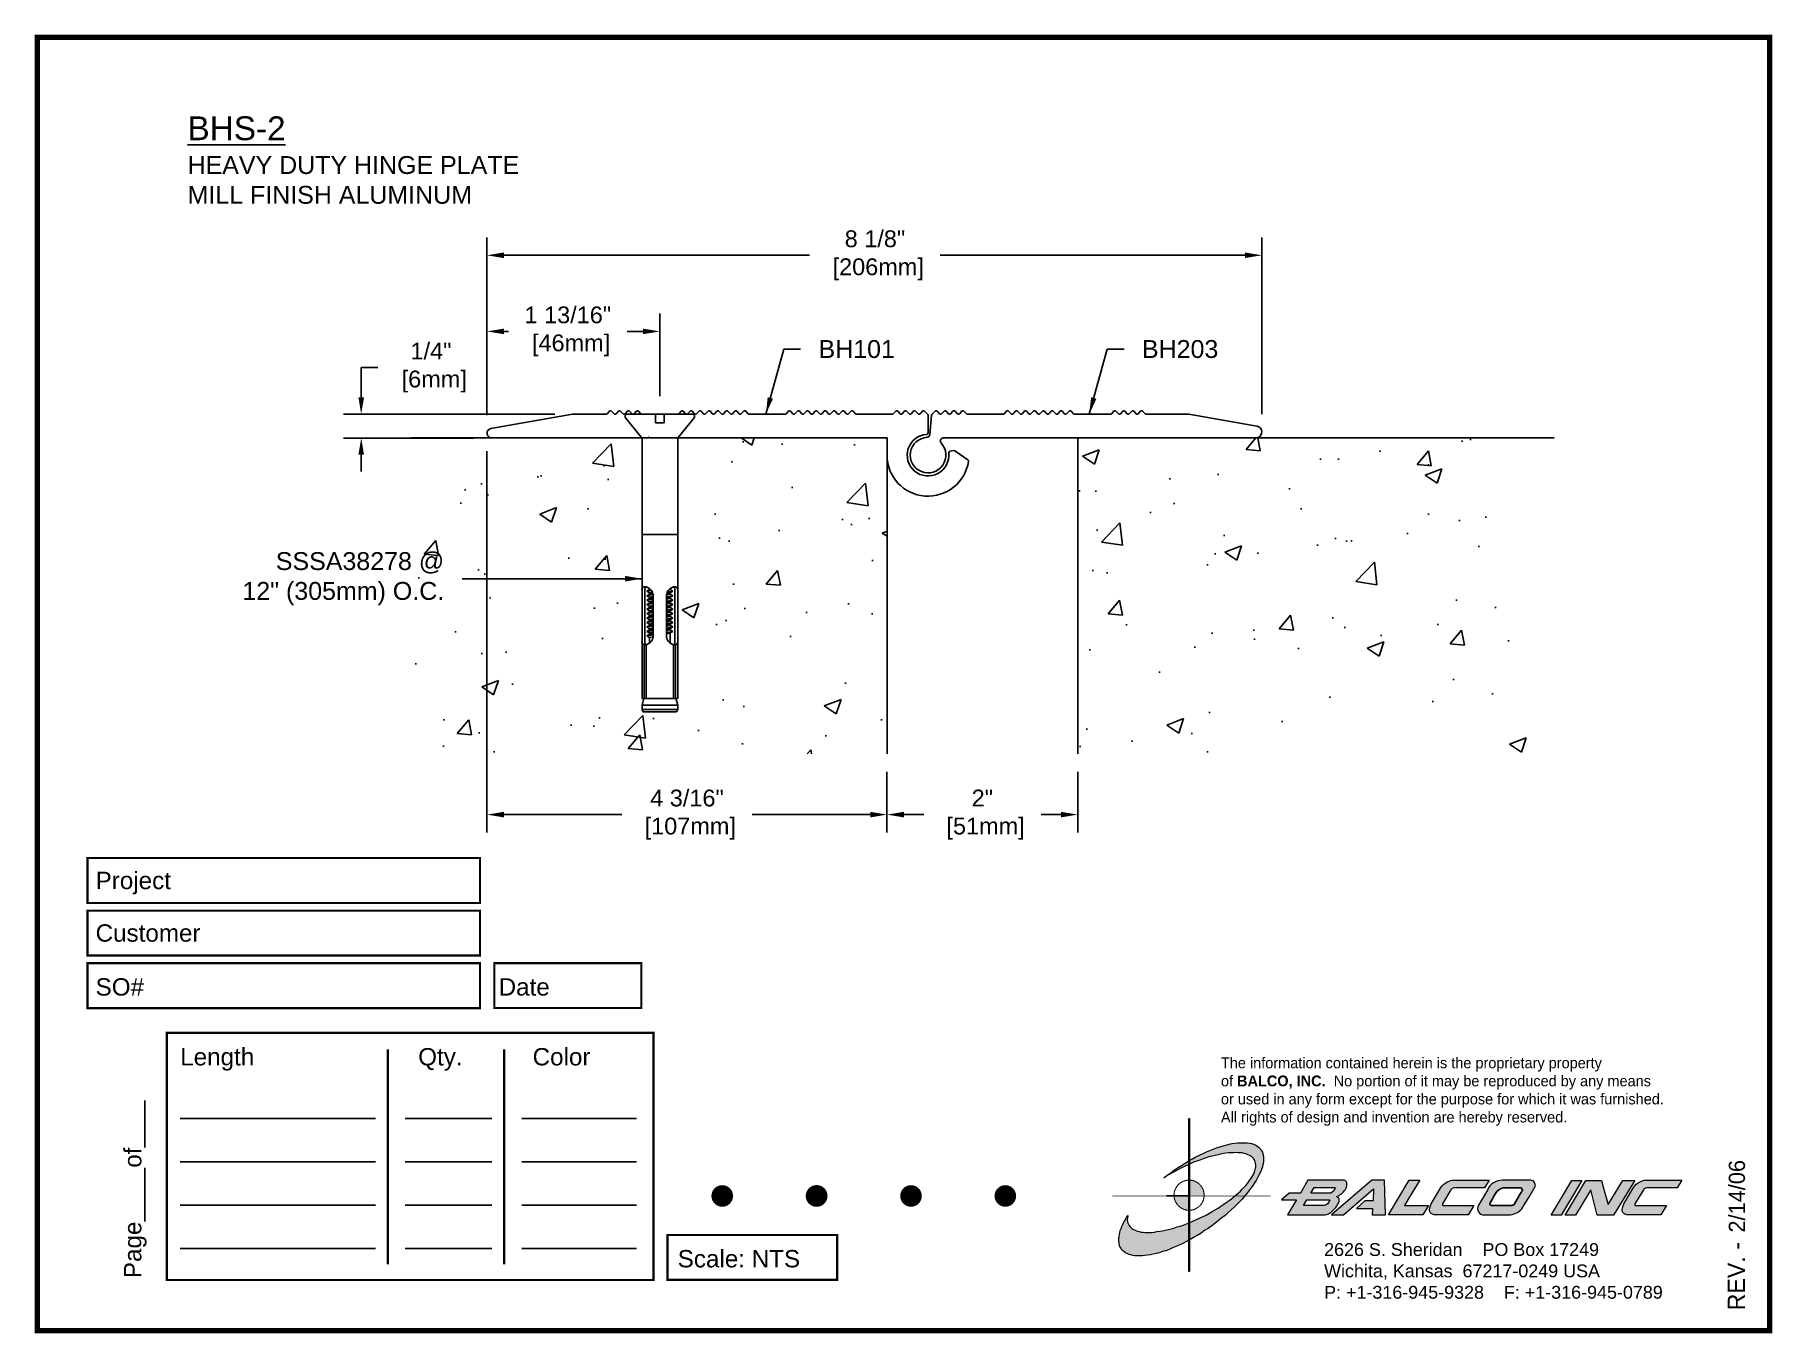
# Paper-space layout 'Layout1' of a CAD drawing. Header units: inches. Extents: x 0 to 10, y 0 to 7.5.
# The model-space entities are those that its viewports show. They can reach past a viewport. Long polylines and large blocks are cut down to what shows.
import ezdxf

# ---------------------------------------------------------------- set-up
doc = ezdxf.new("R2010")
doc.units = ezdxf.units.IN
doc.header["$MEASUREMENT"] = 0
for name, color, linetype in [('Anchors', 4, 'Continuous'), ('Border', 7, 'Continuous'), ('Conditions', 1, 'Continuous'), ('Dimensions', 3, 'Continuous'), ('Metals', 7, 'Continuous'), ('Text', 2, 'Continuous')]:
    doc.layers.add(name, color=color, linetype=linetype)
doc.styles.add('ARIAL', font='arial.ttf')
doc.styles.add('Copyright', font='ERASDEMI.TTF')
doc.dimstyles.new('ARIAL', dxfattribs={"dimscale": 1.5, "dimtxt": 0.1175, "dimasz": 0.1175, "dimexe": 0.125, "dimexo": 0.125, "dimgap": 0.125, "dimtad": 0, "dimtih": 1, "dimtoh": 1, "dimdec": 4, "dimzin": 0, "dimdsep": 46, "dimlunit": 4, "dimtxsty": 'ARIAL', "dimcen": 0.09, "dimadec": 0, "dimazin": 0, "dimtfac": 1, "dimtdec": 4, "dimtofl": 0, "dimtmove": 0, "dimatfit": 3, "dimfxl": 0, "dimfrac": 2, "dimtolj": 1, "dimtzin": 0, "dimarcsym": 0})

# ---------------------------------------------------------------- blocks, each defined once
blk = doc.blocks.new('ACADlogo')
h = blk.add_hatch(color=256)
h.paths.add_polyline_path([(-3.346, 1.223), (-3.351, 1.223), (-3.351, 0.979), (-3.346, 0.982)])
h.paths.add_polyline_path([(-3.346, 0.961), (-3.351, 0.959), (-3.351, 0.868), (-3.346, 0.868)])
h.paths.add_polyline_path([(-3.346, 0.777), (-3.351, 0.777), (-3.351, 0.699), (-3.351, 0.695), (-3.35, 0.695), (-3.346, 0.695)])
h.paths.add_polyline_path([(-3.346, 0.864), (-3.346, 0.868), (-3.35, 0.868), (-3.351, 0.868), (-3.351, 0.777), (-3.346, 0.777), (-3.346, 0.778), (-3.348, 0.778)])
h.paths.add_polyline_path([(-3.346, 0.524), (-3.351, 0.521), (-3.351, 0.342), (-3.346, 0.342)])
h.paths.add_polyline_path([(-3.346, 0.695), (-3.351, 0.695), (-3.351, 0.621), (-3.346, 0.623)])
h.paths.add_polyline_path([(-3.346, 0.623), (-3.351, 0.621), (-3.351, 0.521), (-3.346, 0.524)])
h.paths.add_polyline_path([(-3.346, 0.982), (-3.351, 0.979), (-3.351, 0.959), (-3.346, 0.961)])
h = blk.add_hatch(color=175)
h.paths.add_polyline_path([(-3.503, 0.576), (-3.518, 0.573), (-3.534, 0.571), (-3.548, 0.569), (-3.562, 0.567), (-3.576, 0.567), (-3.589, 0.566), (-3.602, 0.567), (-3.614, 0.568), (-3.625, 0.569), (-3.636, 0.572), (-3.646, 0.574), (-3.656, 0.577), (-3.664, 0.581), (-3.673, 0.585), (-3.682, 0.592), (-3.688, 0.598), (-3.694, 0.603), (-3.699, 0.614), (-3.703, 0.622), (-3.705, 0.631), (-3.706, 0.64), (-3.705, 0.648), (-3.705, 0.653), (-3.703, 0.659), (-3.702, 0.665), (-3.71, 0.652), (-3.717, 0.639), (-3.725, 0.626), (-3.731, 0.613), (-3.737, 0.601), (-3.741, 0.589), (-3.746, 0.577), (-3.749, 0.566), (-3.751, 0.555), (-3.753, 0.544), (-3.754, 0.538), (-3.754, 0.533), (-3.755, 0.523), (-3.754, 0.513), (-3.753, 0.508), (-3.75, 0.494), (-3.748, 0.486), (-3.743, 0.477), (-3.74, 0.473), (-3.738, 0.469), (-3.73, 0.461), (-3.723, 0.455), (-3.715, 0.449), (-3.706, 0.445), (-3.695, 0.44), (-3.685, 0.437), (-3.674, 0.434), (-3.661, 0.432), (-3.648, 0.431), (-3.634, 0.431), (-3.62, 0.431), (-3.604, 0.433), (-3.588, 0.435), (-3.572, 0.438), (-3.556, 0.441), (-3.538, 0.445), (-3.52, 0.449), (-3.503, 0.456), (-3.483, 0.461), (-3.464, 0.469), (-3.445, 0.477), (-3.426, 0.485), (-3.406, 0.494), (-3.385, 0.503), (-3.364, 0.514), (-3.351, 0.521), (-3.351, 0.621), (-3.364, 0.616), (-3.382, 0.609), (-3.4, 0.603), (-3.418, 0.598), (-3.436, 0.592), (-3.453, 0.587), (-3.47, 0.583), (-3.486, 0.579)])
h.paths.add_polyline_path([(-3.215, 0.687), (-3.251, 0.667), (-3.289, 0.649), (-3.327, 0.631), (-3.346, 0.623), (-3.346, 0.524), (-3.343, 0.525), (-3.323, 0.537), (-3.302, 0.549), (-3.28, 0.563), (-3.259, 0.577), (-3.238, 0.59), (-3.218, 0.605), (-3.198, 0.62), (-3.179, 0.635), (-3.16, 0.65), (-3.141, 0.665), (-3.123, 0.681), (-3.106, 0.696), (-3.089, 0.712), (-3.074, 0.727), (-3.058, 0.743), (-3.043, 0.759), (-3.028, 0.777), (-3.085, 0.777), (-3.091, 0.772), (-3.105, 0.761), (-3.118, 0.75), (-3.134, 0.739), (-3.149, 0.729), (-3.165, 0.718), (-3.182, 0.707), (-3.198, 0.697)])
h.paths.add_polyline_path([(-2.921, 1.009), (-2.922, 1.015), (-2.924, 1.02), (-2.926, 1.029), (-2.931, 1.038), (-2.934, 1.043), (-2.936, 1.047), (-2.94, 1.05), (-2.943, 1.054), (-2.951, 1.06), (-2.959, 1.066), (-2.968, 1.071), (-2.978, 1.075), (-2.989, 1.079), (-3, 1.081), (-3.013, 1.083), (-3.026, 1.084), (-3.04, 1.084), (-3.054, 1.084), (-3.07, 1.083), (-3.085, 1.081), (-3.102, 1.079), (-3.118, 1.075), (-3.136, 1.07), (-3.153, 1.066), (-3.171, 1.06), (-3.191, 1.054), (-3.21, 1.047), (-3.229, 1.039), (-3.248, 1.031), (-3.268, 1.022), (-3.289, 1.012), (-3.31, 1.002), (-3.33, 0.991), (-3.346, 0.982), (-3.346, 0.961), (-3.323, 0.971), (-3.305, 0.978), (-3.287, 0.984), (-3.268, 0.991), (-3.251, 0.996), (-3.234, 1.002), (-3.216, 1.007), (-3.199, 1.011), (-3.182, 1.015), (-3.167, 1.018), (-3.15, 1.021), (-3.136, 1.023), (-3.121, 1.025), (-3.107, 1.026), (-3.093, 1.026), (-3.079, 1.027), (-3.067, 1.026), (-3.054, 1.026), (-3.043, 1.025), (-3.032, 1.022), (-3.022, 1.02), (-3.013, 1.016), (-3, 1.011), (-2.989, 1.005), (-2.979, 0.996), (-2.97, 0.983), (-2.965, 0.968), (-2.964, 0.957), (-2.964, 0.949), (-2.964, 0.944), (-2.967, 0.93), (-2.969, 0.921), (-2.973, 0.911), (-2.978, 0.901), (-2.983, 0.891), (-2.989, 0.881), (-2.996, 0.871), (-3.004, 0.86), (-3.012, 0.849), (-3.021, 0.838), (-3.032, 0.827), (-3.042, 0.816), (-3.053, 0.805), (-3.065, 0.794), (-3.077, 0.783), (-3.085, 0.777), (-3.028, 0.777), (-3.016, 0.791), (-3.004, 0.806), (-2.992, 0.822), (-2.981, 0.837), (-2.971, 0.852), (-2.962, 0.866), (-2.954, 0.882), (-2.946, 0.896), (-2.939, 0.91), (-2.934, 0.924), (-2.929, 0.938), (-2.926, 0.944), (-2.925, 0.951), (-2.922, 0.963), (-2.92, 0.975), (-2.92, 0.982), (-2.919, 0.987), (-2.92, 0.999), (-2.92, 1.005)])
h.paths.add_polyline_path([(-3.372, 0.966), (-3.393, 0.953), (-3.415, 0.94), (-3.435, 0.925), (-3.455, 0.911), (-3.475, 0.897), (-3.494, 0.882), (-3.468, 0.898), (-3.439, 0.915), (-3.41, 0.93), (-3.396, 0.938), (-3.38, 0.945), (-3.351, 0.959), (-3.351, 0.979)])
h = blk.add_hatch(color=256)
h.paths.add_polyline_path([(-3.268, 0.814), (-3.27, 0.819), (-3.273, 0.824), (-3.276, 0.828), (-3.279, 0.833), (-3.282, 0.837), (-3.286, 0.841), (-3.29, 0.845), (-3.294, 0.849), (-3.298, 0.852), (-3.303, 0.855), (-3.308, 0.858), (-3.313, 0.86), (-3.318, 0.863), (-3.323, 0.864), (-3.328, 0.866), (-3.334, 0.867), (-3.339, 0.868), (-3.345, 0.868), (-3.346, 0.868), (-3.346, 0.777), (-3.335, 0.777), (-3.262, 0.777), (-3.262, 0.781), (-3.262, 0.787), (-3.263, 0.792), (-3.264, 0.798), (-3.265, 0.803), (-3.266, 0.808)])
h.paths.add_polyline_path([(-3.351, 0.777), (-3.436, 0.777), (-3.435, 0.773), (-3.435, 0.768), (-3.434, 0.762), (-3.432, 0.757), (-3.431, 0.752), (-3.428, 0.747), (-3.426, 0.742), (-3.423, 0.737), (-3.42, 0.732), (-3.417, 0.728), (-3.414, 0.723), (-3.41, 0.719), (-3.406, 0.716), (-3.401, 0.712), (-3.397, 0.709), (-3.392, 0.706), (-3.387, 0.704), (-3.382, 0.701), (-3.377, 0.699), (-3.372, 0.698), (-3.367, 0.696), (-3.361, 0.695), (-3.356, 0.695), (-3.351, 0.695)])
h.paths.add_polyline_path([(-3.346, 0.868), (-3.35, 0.868), (-3.351, 0.868), (-3.351, 0.777), (-3.346, 0.777)])
h = blk.add_hatch(color=256)
h.paths.add_polyline_path([(-2.438, 0.844, 0.412988), (-2.461, 0.869), (-2.663, 0.869), (-2.707, 0.794), (-2.771, 0.794), (-2.815, 0.755), (-2.73, 0.755), (-2.781, 0.668), (-2.563, 0.668, 0.107996), (-2.538, 0.677, 0.108939), (-2.494, 0.724, 0.080345), (-2.483, 0.745, 0.419497), (-2.499, 0.773, 0.149928), (-2.447, 0.815, 0.134283)])
h.paths.add_polyline_path([(-2.507, 0.821, -0.209012), (-2.532, 0.794), (-2.538, 0.794), (-2.646, 0.794), (-2.627, 0.825), (-2.51, 0.825, -0.56619)], flags=16)
h.paths.add_polyline_path([(-2.538, 0.75, -0.241309), (-2.569, 0.722), (-2.688, 0.722), (-2.669, 0.755), (-2.541, 0.755, -0.56619)], flags=16)
for points in [[(-2.285, 0.819), (-2.287, 0.748), (-2.335, 0.748), (-2.383, 0.705), (-2.29, 0.705), (-2.292, 0.668), (-2.215, 0.668), (-2.221, 0.869), (-2.295, 0.869), (-2.527, 0.668), (-2.458, 0.668)], [(-2.018, 0.869), (-2.079, 0.869), (-2.198, 0.668), (-2, 0.668), (-1.968, 0.722), (-2.107, 0.722), (-2.085, 0.759), (-2.064, 0.794)], [(-1.617, 0.869), (-1.807, 0.869, 0.270182), (-1.896, 0.825), (-1.946, 0.742, 0.109019), (-1.961, 0.695, 0.340665), (-1.945, 0.672, 0.129907), (-1.923, 0.668), (-1.738, 0.668), (-1.706, 0.722), (-1.878, 0.722), (-1.882, 0.722, -0.601242), (-1.887, 0.731), (-1.838, 0.813, -0.253048), (-1.821, 0.823), (-1.645, 0.823)], [(-1.083, 0.867), (-1.14, 0.867), (-1.261, 0.667), (-1.26, 0.667), (-1.202, 0.667)], [(-0.96, 0.83), (-0.969, 0.867), (-1.061, 0.867), (-1.179, 0.667), (-1.12, 0.667), (-1.031, 0.812), (-0.995, 0.667), (-0.9, 0.667), (-0.778, 0.867), (-0.846, 0.867), (-0.931, 0.727), (-0.951, 0.795)], [(-0.507, 0.869), (-0.697, 0.869, 0.270182), (-0.786, 0.825), (-0.836, 0.742, 0.109019), (-0.85, 0.695, 0.340665), (-0.835, 0.672, 0.129907), (-0.812, 0.668), (-0.628, 0.668), (-0.595, 0.722), (-0.768, 0.722), (-0.772, 0.722, -0.601242), (-0.777, 0.731), (-0.728, 0.813, -0.253048), (-0.71, 0.823), (-0.534, 0.823)], [(-3.346, 0.623), (-3.351, 0.621), (-3.351, 0.521), (-3.346, 0.524)]]:
    blk.add_hatch(color=256).paths.add_polyline_path(points)
h = blk.add_hatch(color=256)
h.paths.add_polyline_path([(-1.377, 0.868), (-1.383, 0.868), (-1.383, 0.868), (-1.44, 0.868), (-1.492, 0.868), (-1.541, 0.868, 0.297712), (-1.628, 0.811), (-1.68, 0.723, 0.585116), (-1.646, 0.668), (-1.506, 0.668, 0.210586), (-1.429, 0.703), (-1.415, 0.726), (-1.389, 0.769), (-1.352, 0.831, 0.4352)])
h.paths.add_polyline_path([(-1.437, 0.823, -0.603783), (-1.428, 0.805), (-1.431, 0.801), (-1.434, 0.796), (-1.438, 0.789), (-1.474, 0.728, -0.229001), (-1.489, 0.722), (-1.494, 0.722), (-1.501, 0.722), (-1.597, 0.722), (-1.604, 0.722, -0.492401), (-1.613, 0.734), (-1.601, 0.757), (-1.591, 0.775), (-1.582, 0.791, -0.238368), (-1.535, 0.823)], flags=16)
for q in [(-3.48, 0.777), (-3.351, 0.642)]:
    blk.add_line((-3.351, 0.777), q)
at = {"color": 7, "lineweight": 0}
for points in [[(-3.351, 1.223), (-3.346, 1.223), (-3.346, 0.342), (-3.351, 0.342), (-3.351, 1.223)], [(-2.292, 0.668), (-2.215, 0.668), (-2.221, 0.869), (-2.295, 0.869), (-2.527, 0.668), (-2.458, 0.668), (-2.285, 0.819), (-2.287, 0.748), (-2.286, 0.748), (-2.335, 0.748), (-2.383, 0.705), (-2.29, 0.705), (-2.292, 0.668), (-2.292, 0.668)], [(-2.198, 0.668), (-2.079, 0.869), (-2.018, 0.869), (-2.064, 0.794), (-2.085, 0.759), (-2.107, 0.722), (-1.968, 0.722), (-2, 0.668), (-2.198, 0.668), (-2.198, 0.668)], [(-1.383, 0.868), (-1.383, 0.868)], [(-1.261, 0.667), (-1.14, 0.867), (-1.083, 0.867), (-1.202, 0.667), (-1.26, 0.667), (-1.261, 0.667), (-1.261, 0.667)], [(-0.9, 0.667), (-0.995, 0.667), (-1.031, 0.812), (-1.12, 0.667), (-1.179, 0.667), (-1.061, 0.867), (-0.969, 0.867), (-0.96, 0.83), (-0.951, 0.795), (-0.931, 0.727), (-0.846, 0.867), (-0.778, 0.867), (-0.9, 0.667), (-0.9, 0.667)]]:
    blk.add_lwpolyline(points, dxfattribs=at)
at = {"color": 175, "lineweight": 0}
blk.add_lwpolyline([(-2.926, 1.029), (-2.924, 1.02), (-2.922, 1.015), (-2.921, 1.009), (-2.92, 1.005), (-2.92, 0.999), (-2.919, 0.987), (-2.92, 0.982), (-2.92, 0.975), (-2.922, 0.963), (-2.925, 0.951), (-2.926, 0.944), (-2.929, 0.938), (-2.934, 0.924), (-2.939, 0.91), (-2.946, 0.896), (-2.954, 0.882), (-2.962, 0.866), (-2.971, 0.852), (-2.981, 0.837), (-2.992, 0.822), (-3.004, 0.806), (-3.016, 0.791), (-3.03, 0.775), (-3.043, 0.759), (-3.058, 0.743), (-3.074, 0.727), (-3.089, 0.712), (-3.106, 0.696), (-3.123, 0.681), (-3.141, 0.665), (-3.16, 0.65), (-3.179, 0.635), (-3.198, 0.62), (-3.218, 0.605), (-3.238, 0.59), (-3.259, 0.577), (-3.28, 0.563), (-3.302, 0.549), (-3.323, 0.537), (-3.343, 0.525), (-3.364, 0.514), (-3.385, 0.503), (-3.406, 0.494), (-3.426, 0.485), (-3.445, 0.477), (-3.464, 0.469), (-3.483, 0.461), (-3.503, 0.456), (-3.52, 0.449), (-3.538, 0.445), (-3.556, 0.441), (-3.572, 0.438), (-3.588, 0.435), (-3.604, 0.433), (-3.62, 0.431), (-3.634, 0.431), (-3.648, 0.431), (-3.661, 0.432), (-3.674, 0.434), (-3.685, 0.437), (-3.695, 0.44), (-3.706, 0.445), (-3.715, 0.449), (-3.723, 0.455), (-3.73, 0.461), (-3.734, 0.465), (-3.738, 0.469), (-3.74, 0.473), (-3.743, 0.477), (-3.748, 0.486), (-3.75, 0.494), (-3.752, 0.503), (-3.753, 0.508), (-3.754, 0.513), (-3.755, 0.523), (-3.754, 0.533), (-3.754, 0.538), (-3.753, 0.544), (-3.751, 0.555), (-3.749, 0.566), (-3.746, 0.577), (-3.741, 0.589), (-3.737, 0.601), (-3.731, 0.613), (-3.725, 0.626), (-3.717, 0.639), (-3.71, 0.652), (-3.702, 0.665), (-3.703, 0.659), (-3.705, 0.653), (-3.705, 0.648), (-3.706, 0.642), (-3.706, 0.637), (-3.705, 0.631), (-3.704, 0.626), (-3.703, 0.621), (-3.699, 0.614), (-3.695, 0.607), (-3.691, 0.6), (-3.688, 0.598), (-3.685, 0.595), (-3.679, 0.589), (-3.673, 0.585), (-3.664, 0.581), (-3.656, 0.577), (-3.646, 0.574), (-3.636, 0.572), (-3.625, 0.569), (-3.614, 0.568), (-3.602, 0.567), (-3.589, 0.566), (-3.576, 0.567), (-3.562, 0.567), (-3.548, 0.569), (-3.534, 0.571), (-3.518, 0.573), (-3.503, 0.576), (-3.486, 0.579), (-3.47, 0.583), (-3.453, 0.587), (-3.436, 0.592), (-3.418, 0.598), (-3.4, 0.603), (-3.382, 0.609), (-3.364, 0.616), (-3.345, 0.623), (-3.327, 0.631), (-3.289, 0.649), (-3.251, 0.667), (-3.215, 0.687), (-3.198, 0.697), (-3.182, 0.707), (-3.165, 0.718), (-3.149, 0.729), (-3.134, 0.739), (-3.118, 0.75), (-3.105, 0.761), (-3.091, 0.772), (-3.077, 0.783), (-3.065, 0.794), (-3.053, 0.805), (-3.042, 0.816), (-3.032, 0.827), (-3.021, 0.838), (-3.012, 0.849), (-3.004, 0.86), (-2.996, 0.871), (-2.989, 0.881), (-2.983, 0.891), (-2.978, 0.901), (-2.973, 0.911), (-2.969, 0.921), (-2.967, 0.93), (-2.965, 0.94), (-2.964, 0.944), (-2.964, 0.949), (-2.964, 0.957), (-2.965, 0.965), (-2.967, 0.973), (-2.969, 0.981), (-2.973, 0.987), (-2.978, 0.994), (-2.98, 0.996), (-2.983, 0.999), (-2.989, 1.005), (-2.997, 1.009), (-3.004, 1.013), (-3.013, 1.016), (-3.022, 1.02), (-3.032, 1.022), (-3.043, 1.025), (-3.054, 1.026), (-3.067, 1.026), (-3.079, 1.027), (-3.093, 1.026), (-3.107, 1.026), (-3.121, 1.025), (-3.136, 1.023), (-3.15, 1.021), (-3.167, 1.018), (-3.182, 1.015), (-3.199, 1.011), (-3.216, 1.007), (-3.234, 1.002), (-3.251, 0.996), (-3.268, 0.991), (-3.287, 0.984), (-3.305, 0.978), (-3.323, 0.971), (-3.342, 0.962), (-3.38, 0.945), (-3.396, 0.938), (-3.41, 0.93), (-3.439, 0.915), (-3.468, 0.898), (-3.494, 0.882), (-3.475, 0.897), (-3.455, 0.911), (-3.435, 0.925), (-3.415, 0.94), (-3.393, 0.953), (-3.372, 0.966), (-3.351, 0.979), (-3.33, 0.991), (-3.31, 1.002), (-3.289, 1.012), (-3.268, 1.022), (-3.248, 1.031), (-3.229, 1.039), (-3.21, 1.047), (-3.191, 1.054), (-3.171, 1.06), (-3.153, 1.066), (-3.136, 1.07), (-3.118, 1.075), (-3.102, 1.079), (-3.085, 1.081), (-3.07, 1.083), (-3.054, 1.084), (-3.04, 1.084), (-3.026, 1.084), (-3.013, 1.083), (-3, 1.081), (-2.989, 1.079), (-2.978, 1.075), (-2.968, 1.071), (-2.959, 1.066), (-2.951, 1.06), (-2.943, 1.054), (-2.94, 1.05), (-2.936, 1.047), (-2.934, 1.043), (-2.931, 1.038), (-2.926, 1.029), (-2.926, 1.029)], dxfattribs=at)
at = {"color": 7, "lineweight": 0, "const_width": 0.0064}
blk.add_lwpolyline([(-3.262, 0.781), (-3.262, 0.787), (-3.263, 0.792), (-3.264, 0.798), (-3.265, 0.803), (-3.266, 0.808), (-3.268, 0.814), (-3.27, 0.819), (-3.273, 0.824), (-3.276, 0.828), (-3.279, 0.833), (-3.282, 0.837), (-3.286, 0.841), (-3.29, 0.845), (-3.294, 0.849), (-3.298, 0.852), (-3.303, 0.855), (-3.308, 0.858), (-3.313, 0.86), (-3.318, 0.863), (-3.323, 0.864), (-3.328, 0.866), (-3.334, 0.867), (-3.339, 0.868), (-3.345, 0.868), (-3.35, 0.868), (-3.356, 0.868), (-3.361, 0.867), (-3.367, 0.866), (-3.372, 0.865), (-3.377, 0.863), (-3.382, 0.862), (-3.387, 0.859), (-3.392, 0.857), (-3.397, 0.854), (-3.401, 0.851), (-3.406, 0.847), (-3.41, 0.843), (-3.414, 0.839), (-3.417, 0.835), (-3.42, 0.831), (-3.423, 0.826), (-3.426, 0.821), (-3.428, 0.816), (-3.431, 0.811), (-3.432, 0.806), (-3.434, 0.801), (-3.435, 0.795), (-3.435, 0.79), (-3.436, 0.784), (-3.436, 0.779), (-3.435, 0.773), (-3.435, 0.768), (-3.434, 0.762), (-3.432, 0.757), (-3.431, 0.752), (-3.428, 0.747), (-3.426, 0.742), (-3.423, 0.737), (-3.42, 0.732), (-3.417, 0.728), (-3.414, 0.723), (-3.41, 0.719), (-3.406, 0.716), (-3.401, 0.712), (-3.397, 0.709), (-3.392, 0.706), (-3.387, 0.704), (-3.382, 0.701), (-3.377, 0.699), (-3.372, 0.698), (-3.367, 0.696), (-3.361, 0.695), (-3.356, 0.695), (-3.35, 0.695), (-3.345, 0.695), (-3.339, 0.695), (-3.334, 0.696), (-3.328, 0.697), (-3.323, 0.698), (-3.318, 0.7), (-3.313, 0.702), (-3.308, 0.705), (-3.303, 0.708), (-3.298, 0.711), (-3.294, 0.714), (-3.29, 0.718), (-3.286, 0.721), (-3.282, 0.726), (-3.279, 0.73), (-3.276, 0.734), (-3.273, 0.739), (-3.27, 0.744), (-3.268, 0.749), (-3.266, 0.754), (-3.265, 0.76), (-3.264, 0.765), (-3.263, 0.77), (-3.262, 0.776), (-3.262, 0.781)], dxfattribs=at)
at = {"color": 7, "lineweight": 0}
for points in [[(-2.447, 0.815, 0.130368), (-2.438, 0.843, 0.448367), (-2.463, 0.869), (-2.663, 0.869), (-2.707, 0.794), (-2.771, 0.794), (-2.815, 0.755), (-2.73, 0.755), (-2.781, 0.668), (-2.563, 0.668, 0.107996), (-2.538, 0.677, 0.108939), (-2.494, 0.724, 0.077395), (-2.484, 0.744, 0.430878), (-2.499, 0.773, 0.149928)], [(-2.507, 0.821, -0.209012), (-2.532, 0.794), (-2.538, 0.794), (-2.646, 0.794), (-2.627, 0.825), (-2.512, 0.825), (-2.509, 0.825, -0.531288)], [(-1.838, 0.813), (-1.887, 0.731, 0.587385), (-1.882, 0.722), (-1.878, 0.722), (-1.706, 0.722), (-1.738, 0.668), (-1.923, 0.668, -0.129907), (-1.945, 0.672, -0.349839), (-1.961, 0.696, -0.107341), (-1.946, 0.742), (-1.896, 0.825, -0.270182), (-1.807, 0.869), (-1.617, 0.869), (-1.645, 0.823), (-1.821, 0.823, 0.252436)], [(-1.68, 0.723, 0.585116), (-1.646, 0.668), (-1.506, 0.668, 0.210586), (-1.429, 0.703), (-1.415, 0.726), (-1.389, 0.769), (-1.352, 0.831, 0.4352), (-1.377, 0.868), (-1.383, 0.868), (-1.383, 0.868), (-1.44, 0.868), (-1.492, 0.868), (-1.541, 0.868, 0.297712), (-1.628, 0.811)], [(-0.728, 0.813), (-0.777, 0.731, 0.587385), (-0.772, 0.722), (-0.768, 0.722), (-0.595, 0.722), (-0.628, 0.668), (-0.812, 0.668, -0.129907), (-0.835, 0.672, -0.349839), (-0.85, 0.696, -0.107341), (-0.836, 0.742), (-0.786, 0.825, -0.270182), (-0.697, 0.869), (-0.507, 0.869), (-0.534, 0.823), (-0.71, 0.823, 0.252436)], [(-2.569, 0.722), (-2.688, 0.722), (-2.669, 0.755), (-2.543, 0.755), (-2.54, 0.755, -0.531288), (-2.538, 0.75, -0.241309)]]:
    blk.add_lwpolyline(points, format="xyb", close=True, dxfattribs=at)
blk.add_lwpolyline([(-1.437, 0.823), (-1.535, 0.823, 0.238368), (-1.582, 0.791), (-1.591, 0.775), (-1.601, 0.757), (-1.613, 0.734, 0.490298), (-1.604, 0.722), (-1.597, 0.722), (-1.501, 0.722), (-1.494, 0.722), (-1.489, 0.722, 0.229001), (-1.474, 0.728), (-1.438, 0.789), (-1.434, 0.796), (-1.431, 0.801), (-1.428, 0.805, 0.603783)], format="xyb", close=True)
blk.add_lwpolyline([(-2.879, 0.777, 0.00455, 0.00455, 0), (-3.791, 0.777, 0.00183, 0.00183, 0), (-3.791, 0.777, 0.00183, 0.00183, 0)], format="xyseb", dxfattribs=at)
blk = doc.blocks.new('REV')
at = {"style": 'Copyright'}
blk.add_text('REV. -', height=0.1, rotation=90, dxfattribs=at).set_placement((-0.142, 0.117))
at = {"style": 'Copyright', "flags": 4}
blk.add_attdef('REVISIONDATE', (-0.142, 0.566), '', height=0.0938, rotation=90, dxfattribs=at)
blk = doc.blocks.new('BH101')
at = {"linetype": 'Continuous', "flags": 128}
blk.add_lwpolyline([(0.43, 0.239, 0.297518), (0.421, 0.253), (0.394, 0.28, 0.414214), (0.373, 0.28), (0.347, 0.254, -0.414214), (0.326, 0.254), (0.3, 0.28, 0.414214), (0.279, 0.28), (0.253, 0.254, -0.414214), (0.232, 0.254), (0.206, 0.28, 0.414214), (0.185, 0.28), (0.159, 0.254, -0.414214), (0.138, 0.254), (0.112, 0.28, 0.414214), (0.091, 0.28), (0.066, 0.254, -0.198912), (0.055, 0.25), (-0.32, 0.25, -0.198912), (-0.331, 0.254), (-0.356, 0.28, 0.414214), (-0.377, 0.28), (-0.403, 0.254, -0.414214), (-0.424, 0.254), (-0.45, 0.28, 0.414214), (-0.471, 0.28), (-0.497, 0.254, -0.414214), (-0.518, 0.254), (-0.544, 0.28, 0.414214), (-0.565, 0.28), (-0.591, 0.254, -0.414214), (-0.612, 0.254), (-0.638, 0.28, 0.414214), (-0.659, 0.28), (-0.684, 0.254, -0.414214), (-0.706, 0.254), (-0.731, 0.28, 0.414214), (-0.752, 0.28), (-0.778, 0.254, -0.414214), (-0.799, 0.254), (-0.825, 0.28, 0.414214), (-0.846, 0.28), (-0.872, 0.254, -0.414214), (-0.893, 0.254), (-0.919, 0.28, 0.414214), (-0.94, 0.28), (-0.966, 0.254, -0.414214), (-0.987, 0.254), (-1.013, 0.28, 0.414214), (-1.034, 0.28), (-1.059, 0.254, -0.198912), (-1.07, 0.25), (-1.445, 0.25, -0.198912), (-1.456, 0.254), (-1.481, 0.28, 0.414214), (-1.502, 0.28), (-1.528, 0.254, -0.414214), (-1.549, 0.254), (-1.575, 0.28, 0.414214), (-1.596, 0.28), (-1.622, 0.254, -0.414214), (-1.643, 0.254), (-1.669, 0.28, 0.414214), (-1.69, 0.28), (-1.716, 0.254, -0.414214), (-1.737, 0.254), (-1.763, 0.28, 0.414214), (-1.784, 0.28), (-1.809, 0.254, -0.414214), (-1.831, 0.254), (-1.856, 0.28, 0.414214), (-1.877, 0.28), (-1.903, 0.254, -0.414214), (-1.924, 0.254), (-1.95, 0.28, 0.414214), (-1.971, 0.28), (-1.997, 0.254, -0.414214), (-2.018, 0.254), (-2.044, 0.28, 0.414214), (-2.065, 0.28), (-2.091, 0.254, -0.414214), (-2.112, 0.254), (-2.138, 0.28, 0.414214), (-2.159, 0.28), (-2.184, 0.254, -0.198912), (-2.195, 0.25), (-2.57, 0.25, -0.198912), (-2.581, 0.254), (-2.606, 0.28, 0.414214), (-2.627, 0.28), (-2.653, 0.254, -0.414214), (-2.674, 0.254), (-2.7, 0.28, 0.414214), (-2.721, 0.28), (-2.747, 0.254, -0.414214), (-2.768, 0.254), (-2.794, 0.28, 0.414214), (-2.815, 0.28), (-2.841, 0.254, -0.414214), (-2.862, 0.254), (-2.888, 0.28, 0.414214), (-2.909, 0.28), (-2.934, 0.254, -0.198912), (-2.945, 0.25), (-3.297, 0.25, 0.043661), (-3.3, 0.25), (-4.154, 0.099, 0.36397), (-4.195, 0.05, 0.414214), (-4.145, 0), (-2.51, 0), (-2.5, 0.01), (-2.49, 0), (-0.015, 0, -0.414214), (0, -0.015), (0, -0.18, 0.92682), (0.855, -0.245, 0.28533), (0.849, -0.23), (0.712, -0.135, 0.198912), (0.701, -0.132), (0.66, -0.139, 0.395528), (0.647, -0.156, -2.495172), (0.416, 0.038, 0.395528), (0.43, 0.053)], format="xyb", close=True, dxfattribs=at)
blk = doc.blocks.new('BH203')
at = {"linetype": 'Continuous', "flags": 128}
blk.add_lwpolyline([(0.137, 0.128, -0.655592), (0.16, 0.18), (3.437, 0.18, 0.414214), (3.5, 0.243, 0.36397), (3.448, 0.304), (2.734, 0.43), (2.288, 0.43, -0.198912), (2.277, 0.434), (2.251, 0.46, 0.414214), (2.23, 0.46), (2.204, 0.434, -0.414214), (2.183, 0.434), (2.158, 0.46, 0.414214), (2.136, 0.46), (2.111, 0.434, -0.414214), (2.09, 0.434), (2.064, 0.46, 0.414214), (2.043, 0.46), (2.017, 0.434, -0.414214), (1.996, 0.434), (1.97, 0.46, 0.414214), (1.949, 0.46), (1.923, 0.434, -0.198912), (1.913, 0.43), (1.538, 0.43, -0.198912), (1.527, 0.434), (1.501, 0.46, 0.414214), (1.48, 0.46), (1.454, 0.434, -0.414214), (1.433, 0.434), (1.408, 0.46, 0.414214), (1.386, 0.46), (1.361, 0.434, -0.414214), (1.34, 0.434), (1.314, 0.46, 0.414214), (1.293, 0.46), (1.267, 0.434, -0.414214), (1.246, 0.434), (1.22, 0.46, 0.414214), (1.199, 0.46), (1.173, 0.434, -0.414214), (1.152, 0.434), (1.126, 0.46, 0.414214), (1.105, 0.46), (1.079, 0.434, -0.414214), (1.058, 0.434), (1.033, 0.46, 0.414214), (1.011, 0.46), (0.986, 0.434, -0.414214), (0.965, 0.434), (0.939, 0.46, 0.414214), (0.918, 0.46), (0.892, 0.434, -0.414214), (0.871, 0.434), (0.845, 0.46, 0.414214), (0.824, 0.46), (0.798, 0.434, -0.198912), (0.788, 0.43), (0.413, 0.43, -0.198912), (0.402, 0.434), (0.376, 0.46, 0.414214), (0.355, 0.46), (0.329, 0.434, -0.414214), (0.308, 0.434), (0.283, 0.46, 0.414214), (0.261, 0.46), (0.236, 0.434, -0.414214), (0.215, 0.434), (0.189, 0.46, 0.414214), (0.168, 0.46), (0.142, 0.434, -0.414214), (0.121, 0.434), (0.095, 0.46, 0.414214), (0.074, 0.46), (0.046, 0.433, 0.287856), (0.037, 0.42), (0.019, 0.215, -0.373107), (-0.01, 0.187, 4.49563)], format="xyb", close=True, dxfattribs=at)
blk = doc.blocks.new('SSSA38278')
for p, q in [((-0.341, 0), (-0.045, 0)), ((-0.045, 0), (-0.045, -0.09)), ((0.045, 0), (0.341, 0)), ((0.045, 0), (0.045, -0.09)), ((-0.191, -0.246), (-0.36, -0.039)), ((-0.045, -0.09), (0.045, -0.09)), ((0.191, -0.246), (0.36, -0.039)), ((-0.187, -0.256), (-0.187, -2.982)), ((0.188, -0.256), (0.188, -2.982)), ((-0.187, -1.262), (0.188, -1.262)), ((-0.157, -1.843), (-0.157, -2.387)), ((-0.135, -1.857), (-0.108, -1.84)), ((-0.135, -1.857), (-0.089, -1.849)), ((-0.135, -1.857), (-0.108, -1.873)), ((-0.135, -1.904), (-0.108, -1.887)), ((-0.135, -1.904), (-0.071, -1.893)), ((-0.135, -1.904), (-0.108, -1.92)), ((-0.135, -1.951), (-0.108, -1.934)), ((-0.135, -1.951), (-0.07, -1.94)), ((-0.135, -1.951), (-0.108, -1.967)), ((-0.135, -1.998), (-0.108, -1.981)), ((-0.135, -1.998), (-0.07, -1.986)), ((-0.135, -1.998), (-0.108, -2.014)), ((-0.108, -1.83), (-0.108, -1.84)), ((-0.108, -1.84), (-0.098, -1.838)), ((-0.078, -1.867), (-0.108, -1.873)), ((-0.108, -1.873), (-0.108, -1.887)), ((-0.108, -1.887), (-0.073, -1.88)), ((-0.07, -1.912), (-0.108, -1.92)), ((-0.108, -1.92), (-0.108, -1.934)), ((-0.108, -1.934), (-0.07, -1.926)), ((-0.07, -1.959), (-0.108, -1.967)), ((-0.108, -1.967), (-0.108, -1.981)), ((-0.108, -1.981), (-0.07, -1.973)), ((-0.07, -1.896), (-0.07, -2.334)), ((0.071, -1.895), (0.108, -1.887)), ((0.071, -1.896), (0.071, -2.334)), ((0.071, -1.915), (0.135, -1.904)), ((0.071, -1.915), (0.135, -1.904)), ((0.108, -1.92), (0.071, -1.928)), ((0.071, -1.942), (0.108, -1.934)), ((0.071, -1.962), (0.135, -1.951)), ((0.108, -1.967), (0.071, -1.975)), ((0.071, -1.989), (0.108, -1.981)), ((0.071, -2.009), (0.135, -1.998)), ((0.108, -1.873), (0.072, -1.881)), ((0.078, -1.867), (0.135, -1.857)), ((0.093, -1.844), (0.108, -1.84)), ((0.108, -1.83), (0.108, -1.84)), ((0.135, -1.857), (0.108, -1.84)), ((0.135, -1.857), (0.108, -1.873)), ((0.108, -1.873), (0.108, -1.887)), ((0.135, -1.904), (0.108, -1.887)), ((0.135, -1.904), (0.108, -1.92)), ((0.108, -1.92), (0.108, -1.934)), ((0.135, -1.951), (0.108, -1.934)), ((0.135, -1.951), (0.108, -1.967)), ((0.108, -1.967), (0.108, -1.981)), ((0.135, -1.998), (0.108, -1.981)), ((0.135, -1.998), (0.108, -2.014)), ((0.158, -1.843), (0.158, -2.387)), ((-0.135, -2.044), (-0.108, -2.028)), ((-0.135, -2.044), (-0.07, -2.033)), ((-0.135, -2.044), (-0.108, -2.061)), ((-0.135, -2.091), (-0.108, -2.075)), ((-0.135, -2.091), (-0.07, -2.08)), ((-0.135, -2.091), (-0.108, -2.108)), ((-0.135, -2.138), (-0.108, -2.122)), ((-0.135, -2.138), (-0.07, -2.127)), ((-0.135, -2.138), (-0.108, -2.155)), ((-0.135, -2.185), (-0.108, -2.169)), ((-0.135, -2.185), (-0.07, -2.174)), ((-0.135, -2.185), (-0.108, -2.202)), ((-0.07, -2.006), (-0.108, -2.014)), ((-0.108, -2.014), (-0.108, -2.028)), ((-0.108, -2.028), (-0.07, -2.02)), ((-0.07, -2.053), (-0.108, -2.061)), ((-0.108, -2.061), (-0.108, -2.075)), ((-0.108, -2.075), (-0.07, -2.067)), ((-0.07, -2.1), (-0.108, -2.108)), ((-0.108, -2.108), (-0.108, -2.122)), ((-0.108, -2.122), (-0.07, -2.114)), ((-0.07, -2.147), (-0.108, -2.155)), ((-0.108, -2.155), (-0.108, -2.169)), ((-0.108, -2.169), (-0.07, -2.16)), ((0.108, -2.014), (0.071, -2.022)), ((0.071, -2.036), (0.108, -2.028)), ((0.071, -2.056), (0.135, -2.044)), ((0.108, -2.061), (0.071, -2.069)), ((0.071, -2.083), (0.108, -2.075)), ((0.071, -2.103), (0.135, -2.091)), ((0.108, -2.108), (0.071, -2.116)), ((0.071, -2.13), (0.108, -2.122)), ((0.071, -2.149), (0.135, -2.138)), ((0.108, -2.155), (0.071, -2.163)), ((0.071, -2.177), (0.108, -2.169)), ((0.071, -2.196), (0.135, -2.185)), ((0.108, -2.014), (0.108, -2.028)), ((0.135, -2.044), (0.108, -2.028)), ((0.135, -2.044), (0.108, -2.061)), ((0.108, -2.061), (0.108, -2.075)), ((0.135, -2.091), (0.108, -2.075)), ((0.135, -2.091), (0.108, -2.108)), ((0.108, -2.108), (0.108, -2.122)), ((0.135, -2.138), (0.108, -2.122)), ((0.135, -2.138), (0.108, -2.155)), ((0.108, -2.155), (0.108, -2.169)), ((0.135, -2.185), (0.108, -2.169)), ((0.135, -2.185), (0.108, -2.202)), ((-0.135, -2.232), (-0.108, -2.215)), ((-0.135, -2.232), (-0.07, -2.221)), ((-0.135, -2.232), (-0.108, -2.248)), ((-0.135, -2.279), (-0.108, -2.262)), ((-0.135, -2.279), (-0.07, -2.268)), ((-0.135, -2.279), (-0.108, -2.295)), ((-0.135, -2.326), (-0.108, -2.309)), ((-0.135, -2.326), (-0.07, -2.315)), ((-0.135, -2.326), (-0.108, -2.342)), ((-0.07, -2.193), (-0.108, -2.202)), ((-0.108, -2.202), (-0.108, -2.215)), ((-0.108, -2.215), (-0.07, -2.207)), ((-0.07, -2.24), (-0.108, -2.248)), ((-0.108, -2.248), (-0.108, -2.262)), ((-0.108, -2.262), (-0.07, -2.254)), ((-0.07, -2.287), (-0.108, -2.295)), ((-0.108, -2.295), (-0.108, -2.309)), ((-0.108, -2.309), (-0.07, -2.301)), ((-0.07, -2.334), (-0.108, -2.342)), ((-0.108, -2.342), (-0.108, -2.401)), ((0.108, -2.202), (0.071, -2.21)), ((0.071, -2.224), (0.108, -2.215)), ((0.071, -2.243), (0.135, -2.232)), ((0.108, -2.248), (0.071, -2.257)), ((0.071, -2.27), (0.108, -2.262)), ((0.071, -2.29), (0.135, -2.279)), ((0.108, -2.295), (0.071, -2.303)), ((0.108, -2.202), (0.108, -2.215)), ((0.135, -2.232), (0.108, -2.215)), ((0.135, -2.232), (0.108, -2.248)), ((0.108, -2.248), (0.108, -2.262)), ((0.135, -2.279), (0.108, -2.262)), ((0.135, -2.279), (0.108, -2.295)), ((0.108, -2.295), (0.108, -2.401)), ((-0.166, -2.42), (-0.166, -2.982)), ((-0.143, -2.42), (-0.143, -2.982)), ((0.143, -2.42), (0.143, -2.982)), ((0.166, -2.42), (0.166, -2.982)), ((-0.187, -3.053), (-0.168, -2.982)), ((-0.187, -2.982), (0.188, -2.982)), ((-0.187, -3.053), (0.188, -3.053)), ((-0.187, -3.053), (-0.187, -3.099)), ((0.168, -2.982), (0.188, -3.053)), ((0.188, -3.053), (0.188, -3.099)), ((-0.187, -3.099), (0.188, -3.099)), ((-0.187, -3.099), (-0.174, -3.123)), ((-0.174, -3.123), (0.174, -3.123)), ((0.188, -3.099), (0.174, -3.123))]:
    blk.add_line(p, q)
for centre, radius, start, end in [((-0.341, -0.024), 0.0239, 90, 219.032), ((0.341, -0.024), 0.0239, 320.968, 90), ((-0.202, -0.256), 0.015, 0, 39.1666), ((0.203, -0.256), 0.015, 140.8334, 180), ((-0.159, -1.839), 0.0276, 135, 168.9394), ((-0.159, -1.839), 0.0276, 101.0606, 135), ((-0.155, -1.863), 0.0524, 76.6123, 101.0606), ((-0.129, -1.839), 0.0276, 135, 168.9394), ((-0.129, -1.839), 0.0276, 110.9085, 135), ((-0.161, -1.888), 0.0783, 59.3028, 76.6123), ((-0.179, -1.919), 0.114, 45, 59.3028), ((0.179, -1.919), 0.114, 120.6972, 135), ((0.161, -1.888), 0.0783, 103.3877, 120.6972), ((0.129, -1.839), 0.0276, 45, 69.0915), ((0.155, -1.863), 0.0524, 78.9394, 103.3877), ((0.129, -1.839), 0.0276, 11.0606, 45), ((0.159, -1.839), 0.0276, 45, 78.9394), ((0.159, -1.839), 0.0276, 11.0606, 45), ((-0.135, -1.843), 0.0524, 168.9394, 180), ((-0.105, -1.843), 0.0524, 168.9394, 180), ((-0.179, -1.919), 0.114, 30.6972, 45), ((-0.148, -1.901), 0.0783, 13.3877, 30.6972), ((-0.123, -1.895), 0.0524, 358.2993, 13.3877), ((0.123, -1.895), 0.0524, 166.6123, 181.7007), ((0.148, -1.901), 0.0783, 149.3028, 166.6123), ((0.179, -1.919), 0.114, 135, 149.3028), ((0.105, -1.843), 0.0524, 360, 11.0606), ((0.135, -1.843), 0.0524, 0, 11.0606), ((-0.148, -2.329), 0.0783, 329.3028, 346.6123), ((-0.123, -2.335), 0.0524, 346.6123, 1.7007), ((0.123, -2.335), 0.0524, 178.2993, 193.3877), ((0.148, -2.329), 0.0783, 193.3877, 210.6972), ((-0.135, -2.387), 0.0524, 180, 191.0606), ((-0.159, -2.392), 0.0276, 191.0606, 225), ((-0.159, -2.392), 0.0276, 225, 258.9394), ((-0.155, -2.367), 0.0524, 258.9394, 283.3877), ((-0.105, -2.387), 0.0524, 180, 191.0606), ((-0.129, -2.392), 0.0276, 191.0606, 225), ((-0.129, -2.392), 0.0276, 225, 249.0915), ((-0.161, -2.342), 0.0783, 283.3877, 300.6972), ((-0.179, -2.311), 0.114, 300.6972, 315), ((-0.179, -2.311), 0.114, 315, 329.3028), ((0.179, -2.311), 0.114, 210.6972, 225), ((0.179, -2.311), 0.114, 225, 239.3028), ((0.161, -2.342), 0.0783, 239.3028, 256.6123), ((0.129, -2.392), 0.0276, 290.9085, 315), ((0.155, -2.367), 0.0524, 256.6123, 281.0606), ((0.129, -2.392), 0.0276, 315, 348.9394), ((0.105, -2.387), 0.0524, 348.9394, 0), ((0.159, -2.392), 0.0276, 281.0606, 315), ((0.159, -2.392), 0.0276, 315, 348.9394), ((0.135, -2.387), 0.0524, 348.9394, 360)]:
    blk.add_arc(centre, radius, start, end)
blk = doc.blocks.new('*D3')
at = {"layer": 'Defpoints', "color": 0}
for p in [(3.899, 2.836), (8.094, -0.526), (8.094, -1.163)]:
    blk.add_point(p, dxfattribs=at)
at = {"layer": 'Dimensions', "color": 0, "lineweight": -2}
for p, q in [((3.899, 2.649), (3.899, -1.351)), ((8.094, -0.714), (8.094, -1.351)), ((4.076, -1.163), (5.313, -1.163)), ((7.918, -1.163), (6.681, -1.163))]:
    blk.add_line(p, q, dxfattribs=at)
at = {"layer": 'Dimensions', "color": 0}
for points in [[(4.076, -1.134), (4.076, -1.193), (3.899, -1.163)], [(7.918, -1.134), (7.918, -1.193), (8.094, -1.163)]]:
    blk.add_solid(points, dxfattribs=at)
at = {"layer": 'Dimensions', "color": 0, "insert": (5.997, -1.163), "char_height": 0.17625, "attachment_point": 5, "style": 'ARIAL'}
blk.add_mtext('\\A1;4 3/16"\\P [107mm]', dxfattribs=at)
blk = doc.blocks.new('*D4')
at = {"layer": 'Defpoints', "color": 0}
for p in [(12.024, 4.702), (3.899, 2.836), (12.024, 2.849)]:
    blk.add_point(p, dxfattribs=at)
at = {"layer": 'Dimensions', "color": 0, "lineweight": -2}
for p, q in [((3.899, 3.024), (3.899, 4.89)), ((12.024, 3.036), (12.024, 4.89)), ((4.076, 4.702), (7.283, 4.702)), ((11.848, 4.702), (8.652, 4.702))]:
    blk.add_line(p, q, dxfattribs=at)
at = {"layer": 'Dimensions', "color": 0}
for points in [[(4.076, 4.732), (4.076, 4.673), (3.899, 4.702)], [(11.848, 4.732), (11.848, 4.673), (12.024, 4.702)]]:
    blk.add_solid(points, dxfattribs=at)
at = {"layer": 'Dimensions', "color": 0, "insert": (7.968, 4.702), "char_height": 0.1762, "attachment_point": 5, "style": 'ARIAL'}
blk.add_mtext('\\A1;8 1/8"\\P [206mm]', dxfattribs=at)
blk = doc.blocks.new('*D5')
at = {"layer": 'Defpoints', "color": 0}
for p in [(8.094, -0.526), (10.094, -0.526), (10.094, -1.163)]:
    blk.add_point(p, dxfattribs=at)
at = {"layer": 'Dimensions', "color": 0, "lineweight": -2}
for p, q in [((8.094, -0.714), (8.094, -1.351)), ((10.094, -0.714), (10.094, -1.351)), ((8.271, -1.163), (8.479, -1.163)), ((9.918, -1.163), (9.71, -1.163))]:
    blk.add_line(p, q, dxfattribs=at)
at = {"layer": 'Dimensions', "color": 0}
for points in [[(8.271, -1.134), (8.271, -1.193), (8.094, -1.163)], [(9.918, -1.134), (9.918, -1.193), (10.094, -1.163)]]:
    blk.add_solid(points, dxfattribs=at)
at = {"layer": 'Dimensions', "color": 0, "insert": (9.094, -1.163), "char_height": 0.1762, "attachment_point": 5, "style": 'ARIAL'}
blk.add_mtext('\\A1;2"\\P [51mm]', dxfattribs=at)
blk = doc.blocks.new('*D8')
at = {"layer": 'Defpoints', "color": 0}
for p in [(3.899, 3.904), (5.712, 3.036), (3.899, 2.836)]:
    blk.add_point(p, dxfattribs=at)
at = {"layer": 'Dimensions', "color": 0, "lineweight": -2}
for p, q in [((3.899, 3.024), (3.899, 4.091)), ((5.712, 3.224), (5.712, 4.091)), ((4.076, 3.904), (4.124, 3.904)), ((5.536, 3.904), (5.37, 3.904))]:
    blk.add_line(p, q, dxfattribs=at)
at = {"layer": 'Dimensions', "color": 0}
for points in [[(4.076, 3.933), (4.076, 3.875), (3.899, 3.904)], [(5.536, 3.933), (5.536, 3.875), (5.712, 3.904)]]:
    blk.add_solid(points, dxfattribs=at)
at = {"layer": 'Dimensions', "color": 0, "insert": (4.747, 3.904), "char_height": 0.17625, "attachment_point": 5, "style": 'ARIAL'}
blk.add_mtext('\\A1;1 13/16"\\P [46mm]', dxfattribs=at)
blk = doc.blocks.new('*D9')
at = {"layer": 'Defpoints', "color": 0}
for p in [(4.797, 3.036), (2.58, 2.786), (3.949, 2.786)]:
    blk.add_point(p, dxfattribs=at)
at = {"layer": 'Dimensions', "color": 0, "lineweight": -2}
for p, q in [((2.58, 3.213), (2.58, 3.525)), ((2.58, 3.525), (2.756, 3.525)), ((4.61, 3.036), (2.393, 3.036)), ((3.762, 2.786), (2.393, 2.786)), ((2.58, 2.61), (2.58, 2.434))]:
    blk.add_line(p, q, dxfattribs=at)
at = {"layer": 'Dimensions', "color": 0}
for points in [[(2.551, 3.213), (2.61, 3.213), (2.58, 3.036)], [(2.551, 2.61), (2.61, 2.61), (2.58, 2.786)]]:
    blk.add_solid(points, dxfattribs=at)
at = {"layer": 'Dimensions', "color": 0, "insert": (3.312, 3.525), "char_height": 0.1762, "attachment_point": 5, "style": 'ARIAL'}
blk.add_mtext('\\A1;1/4"\\P [6mm]', dxfattribs=at)

msp = doc.modelspace()

# ---------------------------------------------------------------- hatches: boundary and pattern name
at = {"layer": 'Conditions'}
h = msp.add_hatch(dxfattribs=at)
h.set_pattern_fill('AR-CONC', color=256, scale=0.25, style=0)
h.paths.add_polyline_path([(8.09438, 2.77132, 0.41421356), (8.07938, 2.78632), (5.78298, 2.78632, 0.09676873), (5.78188, 2.78068), (5.78188, 0.05431), (5.76257, 0.05431), (5.78188, -0.01657), (5.78188, -0.06307), (5.76845, -0.08632), (5.4203, -0.08632), (5.40688, -0.06307), (5.40688, -0.01657), (5.42619, 0.05431), (5.40688, 0.05431), (5.40688, 2.78068, 0.09676873), (5.40577, 2.78632), (3.09935, 2.78632), (3.09935, -0.52623), (8.09438, -0.52623)])
h.paths.add_polyline_path([(1.33847, 1.63843), (3.49715, 1.63843), (3.49715, 0.98278), (1.33847, 0.98278)], flags=9)
h = msp.add_hatch(dxfattribs=at)
h.set_pattern_fill('AR-CONC', color=256, scale=0.25, style=0)
h.paths.add_polyline_path([(15.0894, 2.78632), (10.09438, 2.78632), (10.09438, -0.52623), (15.0894, -0.52623)])

# ---------------------------------------------------------------- linework, layer by layer
for points in [[(3.09935, 2.78632), (8.09438, 2.78632), (8.09438, -0.52623)], [(15.0894, 2.78632), (10.09438, 2.78632), (10.09438, -0.52623)]]:
    msp.add_lwpolyline(points, dxfattribs=at)

# ---------------------------------------------------------------- block references
at = {"layer": 'Anchors'}
msp.add_blockref('SSSA38278', (5.71188, 3.03632), dxfattribs=at)
at = {"layer": 'Metals'}
for name, p in [('BH101', (8.09438, 2.78632)), ('BH203', (8.52438, 2.60632))]:
    msp.add_blockref(name, p, dxfattribs=at)

# ---------------------------------------------------------------- texts
at = {"layer": 'Text', "insert": (0.75899, 6.15927), "char_height": 0.25, "width": 5.2197658, "attachment_point": 1, "style": 'ARIAL'}
msp.add_mtext('{\\LBHS-2\\P\\H0.75x;\\lHEAVY DUTY HINGE PLATE\\PMILL FINISH ALUMINUM}', dxfattribs=at)
at = {"layer": 'Text', "char_height": 0.1875, "style": 'ARIAL'}
for s, insert, attachment_point in [('BH101', (7.37618, 3.7179), 4), ('BH203', (10.76808, 3.7179), 4), ('SSSA38278 @\\P12" (305mm) O.C.', (3.45028, 1.3106), 6)]:
    msp.add_mtext(s, dxfattribs=dict(at, insert=insert, attachment_point=attachment_point))

# ---------------------------------------------------------------- dimensions: what is measured, and where the dimension line sits
at = {"layer": 'Dimensions'}
for base, p1, p2, picture, middle in [((12.02438, 4.70223), (3.89938, 2.83632), (12.02438, 2.84882), '*D4', (7.96773, 4.70223)), ((3.89938, 3.90393), (5.71188, 3.03632), (3.89938, 2.83632), '*D8', (4.74688, 3.90393)), ((8.09438, -1.16334), (3.89938, 2.83632), (8.09438, -0.52623), '*D3', (5.99688, -1.16334)), ((10.09438, -1.16334), (8.09438, -0.52623), (10.09438, -0.52623), '*D5', (9.09438, -1.16334))]:
    dim = msp.add_linear_dim(base=base, p1=p1, p2=p2, dimstyle='ARIAL', override={"dimpost": '\\X'}, dxfattribs=at)
    dim.commit()
    dim.dimension.update_dxf_attribs({"geometry": picture, "text_midpoint": middle, "dimtype": 160})
dim = msp.add_linear_dim(base=(2.58016, 2.78632), p1=(4.79701, 3.03632), p2=(3.94938, 2.78632), angle=90, dimstyle='ARIAL', override={"dimpost": '\\X'}, dxfattribs=at)
dim.commit()
dim.dimension.update_dxf_attribs({"geometry": '*D9', "text_midpoint": (3.3121, 3.52493), "dimtype": 160})

# ---------------------------------------------------------------- leaders
at = {"layer": 'Text'}
for points in [[(6.82397, 3.03632), (7.01243, 3.7179), (7.18868, 3.7179)], [(10.21587, 3.03632), (10.40433, 3.7179), (10.58058, 3.7179)], [(5.52438, 1.3106), (3.63778, 1.3106)]]:
    msp.add_leader(points, dimstyle='ARIAL', override={"dimgap": 0.125, "dimtad": 0}, dxfattribs=at)

psp = doc.layouts.get("Layout1")

# ---------------------------------------------------------------- linework, layer by layer
at = {"layer": 'Border', "color": 253}
for p, q in [((0.823, 1.224), (1.95, 1.224)), ((2.122, 1.224), (2.622, 1.224)), ((2.794, 1.224), (3.457, 1.224)), ((0.823, 0.974), (1.95, 0.974)), ((2.122, 0.974), (2.622, 0.974)), ((2.794, 0.974), (3.457, 0.974)), ((0.823, 0.724), (1.95, 0.724)), ((2.122, 0.724), (2.622, 0.724)), ((2.794, 0.724), (3.457, 0.724)), ((0.823, 0.474), (1.95, 0.474)), ((2.122, 0.474), (2.622, 0.474)), ((2.794, 0.474), (3.457, 0.474))]:
    psp.add_line(p, q, dxfattribs=at)
at = {"layer": 'Border'}
for points, const_width in [([(0, 7.461), (9.993, 7.461), (9.993, 0), (0, 0)], 0.03), ([(0.289, 2.727), (2.554, 2.727), (2.554, 2.467), (0.289, 2.467)], 0.0125), ([(0.289, 2.423), (2.554, 2.423), (2.554, 2.164), (0.289, 2.164)], 0.0125), ([(0.289, 2.12), (2.554, 2.12), (2.554, 1.86), (0.289, 1.86)], 0.0125), ([(2.636, 1.861), (2.636, 2.12), (3.484, 2.12), (3.484, 1.861)], 0.0125), ([(3.554, 0.292), (0.747, 0.292), (0.747, 1.718), (3.554, 1.718)], 0.0125), ([(3.635, 0.552), (4.614, 0.552), (4.614, 0.293), (3.635, 0.293)], 0.0125)]:
    psp.add_lwpolyline(points, close=True, dxfattribs=dict(at, const_width=const_width))
at = {"layer": 'Border', "const_width": 0.0125}
for points in [[(2.022, 1.623), (2.022, 0.382)], [(2.693, 1.623), (2.693, 0.382)]]:
    psp.add_lwpolyline(points, dxfattribs=at)
at = {"layer": 'Border', "color": 175, "const_width": 0.0625}
for points in [[(3.92, 0.777, 1), (3.982, 0.777, 1)], [(4.464, 0.777, 1), (4.527, 0.777, 1)], [(5.009, 0.777, 1), (5.071, 0.777, 1)], [(5.553, 0.777, 1), (5.615, 0.777, 1)]]:
    psp.add_lwpolyline(points, format="xyb", close=True, dxfattribs=at)

# ---------------------------------------------------------------- block references
at = {"layer": 'Border'}
psp.add_blockref('ACADlogo', (9.993, 0), dxfattribs=at)
at = {"layer": 'Text'}
ref = psp.add_blockref('REV', (9.993, 0), dxfattribs=at)
ref.add_attrib('REVISIONDATE', '2/14/06', (9.851, 0.566), dxfattribs={"layer": '0', "height": 0.0938, "rotation": 90, "style": 'Copyright'})

# ---------------------------------------------------------------- texts
at = {"insert": (6.828, 1.576), "char_height": 0.0625, "width": 50.295, "attachment_point": 1, "style": 'Copyright'}
psp.add_mtext('The information contained herein is the proprietary property\\Pof {\\fEras Bold ITC|b0|i0|c0|p34;BALCO, INC.}  No portion of it may be reproduced by any means\\Por used in any form except for the purpose for which it was furnished.\\PAll rights of design and invention are hereby reserved.', dxfattribs=at)
at = {"layer": 'Border', "style": 'ARIAL'}
for s, p in [('Project', (0.336, 2.547)), ('Customer', (0.336, 2.244)), ('SO#', (0.336, 1.933)), ('Date', (2.661, 1.933)), ('Length', (0.824, 1.53)), ('Qty.', (2.197, 1.53)), ('Color', (2.857, 1.53)), ('Scale: NTS', (3.694, 0.365))]:
    psp.add_text(s, height=0.1, dxfattribs=at).set_placement(p)
psp.add_text('Page%%u        %%uof%%u       ', height=0.1, rotation=90, dxfattribs=at).set_placement((0.6, 0.303))
at = {"layer": 'Border', "insert": (7.423, 0.505), "char_height": 0.074, "width": 2.3438, "attachment_point": 1, "style": 'ARIAL'}
psp.add_mtext('2626 S. Sheridan    PO Box 17249\\PWichita, Kansas  67217-0249 USA \\PP: +1-316-945-9328    F: +1-316-945-0789', dxfattribs=at)

# ---------------------------------------------------------------- viewports
at = {"layer": 'Border'}
psp.add_viewport(center=(4.997, 3.73), size=(9.993, 7.46055), view_center_point=(8.26789, 0.20573), view_height=13.5625459, dxfattribs=at)

doc.saveas('drawing.dxf')
